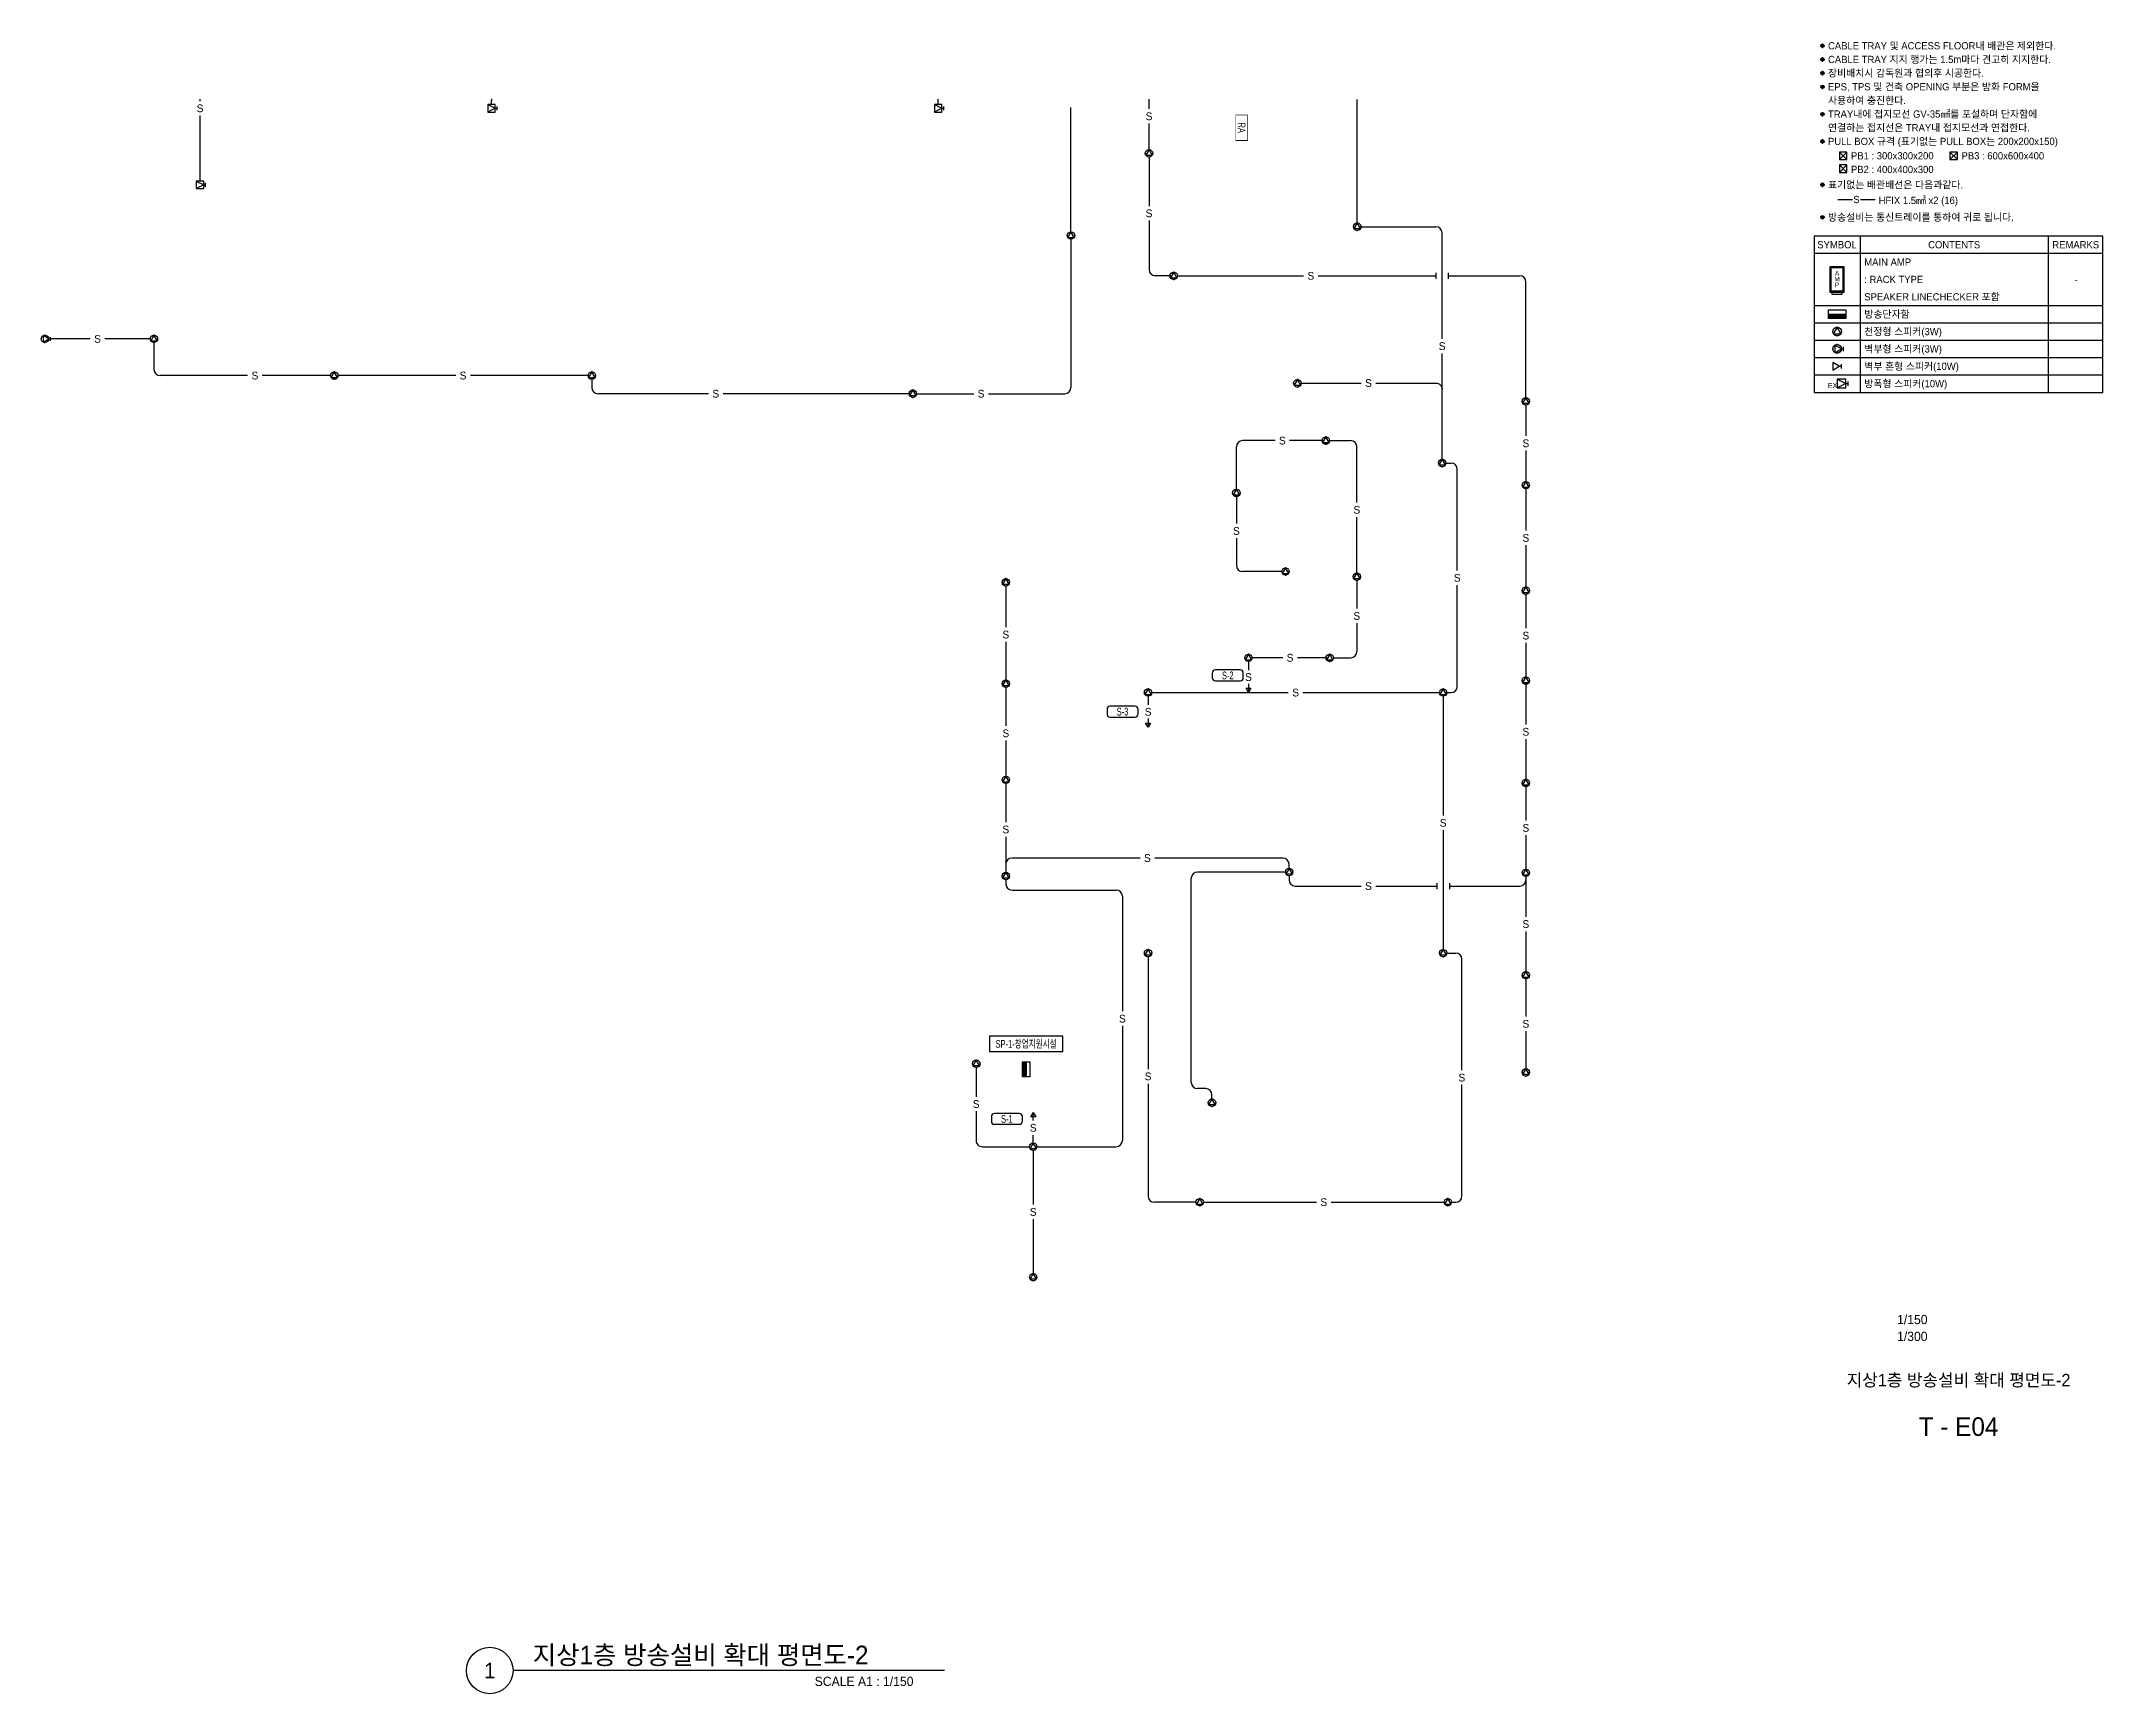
# Model space of a CAD drawing. Header units: millimetres. Extents: x 93478 to 502050, y -351975 to 881490.
# Drawn here: x 402350 to 502050, y -351975 to -272055 of the extents above; entities that cross this region are included whole.
import ezdxf
from ezdxf.enums import TextEntityAlignment as Align

# ---------------------------------------------------------------- set-up
doc = ezdxf.new("R2010")
doc.units = ezdxf.units.MM
doc.header["$LTSCALE"] = 150
doc.set_wipeout_variables(frame=1)
doc.linetypes.add('D1', pattern=[3, 1, -1, 1])
for name, color, linetype in [('------30 Public Address Terminal Board', 3, 'Continuous'), ('------31 Speaker', 3, 'Continuous'), ('-----20 General Symbol', 3, 'Continuous'), ('-----21 Embeded Wire in Ceiling or Wall', 4, 'Continuous'), ('-----23 Concealed or Exposed Wire', 4, 'D1'), ('-----29 Cable Schedule', 1, 'Continuous'), ('-----30 Text', 2, 'Continuous'), ('-----41 Drawing Title', 2, 'Continuous'), ('-----42 Drawing Number', 2, 'Continuous'), ('-----43 Drawing Scale', 3, 'Continuous')]:
    doc.layers.add(name, color=color, linetype=linetype)
doc.styles.add('ELEC', font='')
doc.styles.get('ELEC').set_extended_font_data('Dotum')

# ---------------------------------------------------------------- blocks, each defined once
blk = doc.blocks.new('E01-1')
blk.add_lwpolyline([(130, -75), (0, 150), (-130, -75)], close=True)
at = {"linetype": 'Continuous'}
blk.add_circle((0, 0), 150, dxfattribs=at)
for p in [(-150, 0), (0, 150), (150, 0), (0, -150)]:
    blk.add_point(p)
blk = doc.blocks.new('I02')
for p, q in [((-75, 0), (0, 0)), ((0, -75), (0, 75))]:
    blk.add_line(p, q)
blk.add_lwpolyline([(-300, -130), (-75, 0), (-300, 130)], close=True)
at = {"linetype": 'Continuous'}
blk.add_circle((-225, 0), 150, dxfattribs=at)
for p in [(-225, 150), (-375, 0), (-225, -150), (-75, 0)]:
    blk.add_point(p)
blk = doc.blocks.new('I04')
for p, q in [((-375, 150), (-75, 0)), ((-75, 0), (-375, -150)), ((-75, 0), (0, 0)), ((0, -75), (0, 75))]:
    blk.add_line(p, q)
blk.add_lwpolyline([(-375, -150), (-75, -150), (-75, 150), (-375, 150)], close=True)
blk = doc.blocks.new('I05')
blk.add_hatch(color=256).paths.add_polyline_path([(300, 150), (-300, 150), (-300, 0), (300, 0)])
blk.add_line((-300, 150), (300, 150))
blk.add_lwpolyline([(-300, 0), (-300, 300), (300, 300), (300, 0)], close=True)
blk = doc.blocks.new('O07')
blk.add_lwpolyline([(0, -100), (173, 0), (0, 100)], close=True)
blk = doc.blocks.new('I03')
for p, q in [((-75, 0), (0, 0)), ((0, -75), (0, 75))]:
    blk.add_line(p, q)
blk.add_lwpolyline([(-75, 0), (-300, 130), (-300, -130)], close=True)
blk = doc.blocks.new('I12')
for points in [[(300, 75), (-300, 75), (-300, 1200), (300, 1200)], [(225, 75), (-225, 75), (-225, 0), (225, 0)]]:
    blk.add_lwpolyline(points, close=True)
at = {"color": 1}
blk.add_lwpolyline([(-250, 1150), (250, 1150), (250, 125), (-250, 125)], close=True, dxfattribs=at)
at = {"style": 'ELEC'}
for s, p in [('A', (0, 900)), ('M', (0, 650)), ('P', (0, 400))]:
    blk.add_text(s, height=200, dxfattribs=at).set_placement(p, align=Align.MIDDLE)
blk = doc.blocks.new('A$C9b6ca0ab')
at = {"layer": '-----30 Text'}
h = blk.add_hatch(color=256, dxfattribs=at)
edge = h.paths.add_edge_path()
edge.add_arc((-32211, -9950), 160, 0, 360)
h = blk.add_hatch(color=256, dxfattribs=at)
edge = h.paths.add_edge_path()
edge.add_arc((-32211, -11271), 160, 0, 360)
h = blk.add_hatch(color=256, dxfattribs=at)
edge = h.paths.add_edge_path()
edge.add_arc((-32211, -12592), 160, 0, 360)
h = blk.add_hatch(color=256, dxfattribs=at)
edge = h.paths.add_edge_path()
edge.add_arc((-32211, -13913), 160, 0, 360)
h = blk.add_hatch(color=256, dxfattribs=at)
edge = h.paths.add_edge_path()
edge.add_arc((-32211, -16555), 160, 0, 360)
h = blk.add_hatch(color=256, dxfattribs=at)
edge = h.paths.add_edge_path()
edge.add_arc((-32211, -19196), 160, 0, 360)
h = blk.add_hatch(color=256, dxfattribs=at)
edge = h.paths.add_edge_path()
edge.add_arc((-32211, -23392), 160, 0, 360)
h = blk.add_hatch(color=256, dxfattribs=at)
edge = h.paths.add_edge_path()
edge.add_arc((-32211, -26534), 160, 0, 360)
at = {"layer": '-----20 General Symbol'}
for p, q in [((-29852, -20955), (-30580, -20227)), ((-29852, -20227), (-30580, -20955)), ((-29852, -22202), (-30580, -21474)), ((-29852, -21474), (-30580, -22202)), ((-19157, -20955), (-19885, -20227)), ((-19157, -20227), (-19885, -20955))]:
    blk.add_line(p, q, dxfattribs=at)
for points in [[(-30580, -20227), (-30580, -20955), (-29852, -20955), (-29852, -20227)], [(-30580, -21474), (-30580, -22202), (-29852, -22202), (-29852, -21474)], [(-19885, -20227), (-19885, -20955), (-19157, -20955), (-19157, -20227)]]:
    blk.add_lwpolyline(points, close=True, dxfattribs=at)
at = {"layer": '-----21 Embeded Wire in Ceiling or Wall'}
for p, q in [((-30734, -24820, 0), (-29310, -24820, 0)), ((-28528, -24820, 0), (-27115, -24820, 0))]:
    blk.add_line(p, q, dxfattribs=at)
at = {"layer": '-----30 Text'}
for centre in [(-32211, -9950), (-32211, -11271), (-32211, -12592), (-32211, -13913), (-32211, -16555), (-32211, -19196), (-32211, -23392, 0), (-32211, -26534, 0)]:
    blk.add_circle(centre, 160, dxfattribs=at)
for p in [(-32371, -9950), (-32211, -9790), (-32051, -9950), (-32371, -11271), (-32211, -10110), (-32211, -11111), (-32211, -11431), (-32051, -11271), (-32371, -12592), (-32371, -13913), (-32211, -12432), (-32211, -12752), (-32051, -12592), (-32051, -13913), (-32211, -14073), (-32371, -16555), (-32211, -16714), (-32051, -16555), (-32371, -19196), (-32211, -19037), (-32211, -19356), (-32051, -19196), (-32371, -23392, 0), (-32211, -23232, 0), (-32211, -23552, 0), (-32051, -23392, 0), (-32371, -26534, 0), (-32211, -26694, 0), (-32051, -26534, 0)]:
    blk.add_point(p, dxfattribs=at)
at = {"layer": '-----21 Embeded Wire in Ceiling or Wall', "style": 'ELEC'}
blk.add_text('S', height=700, dxfattribs=at).set_placement((-28925, -24820, 0), align=Align.MIDDLE_CENTER)
at = {"layer": '-----30 Text', "style": 'ELEC'}
for s, p in [('CABLE TRAY 및 ACCESS FLOOR내 배관은 제외한다.', (-31675, -9950)), ('CABLE TRAY 지지 행가는 1.5m마다 견고히 지지한다.', (-31675, -11271)), ('장비배치시 감독원과 협의후 시공한다.', (-31675, -12592)), ('EPS, TPS 및 건축 OPENING 부분은 방화 FORM을', (-31675, -13913)), ('사용하여 충진한다.', (-31675, -15234)), ('TRAY내에 접지모선 GV-35㎟를 포설하며 단자함에', (-31675, -16555)), ('연결하는 접지선은 TRAY내 접지모선과 연접한다.', (-31675, -17876)), ('PULL BOX 규격 (표기없는 PULL BOX는 200x200x150)', (-31675, -19196)), ('PB1 : 300x300x200', (-29455, -20591)), ('PB2 : 400x400x300', (-29455, -21912)), ('PB3 : 600x600x400', (-18761, -20591)), ('표기없는 배관배선은 다음과같다.', (-31675, -23392, 0)), ('HFIX 1.5㎟ x2 (16)', (-26777, -24907, 0)), ('방송설비는 통신트레이를 통하여 귀로 됩니다.', (-31675, -26534, 0))]:
    blk.add_text(s, height=700, dxfattribs=at).set_placement(p, align=Align.MIDDLE_LEFT)
at = {"color": 3}
blk.add_wipeout([(-5100, -28351), (-33000, -28351), (-33000, -43471), (-5100, -43471)], dxfattribs=at).dxf.layer = '-----29 Cable Schedule'
at = {"layer": '-----29 Cable Schedule'}
for p, q in [((-28569, -28351), (-28569, -30031)), ((-10380, -28351), (-10380, -30031)), ((-28569, -30031), (-28569, -43471)), ((-10380, -30031), (-10380, -43471)), ((-33000, -35071), (-5100, -35071)), ((-33000, -36751), (-5100, -36751)), ((-33000, -38431), (-5100, -38431)), ((-33000, -40111), (-5100, -40111)), ((-33000, -41791), (-5100, -41791))]:
    blk.add_line(p, q, dxfattribs=at)
at = {"layer": '-----29 Cable Schedule', "color": 3}
blk.add_line((-5100, -30031), (-33000, -30031), dxfattribs=at)
blk.add_lwpolyline([(-5100, -28351), (-33000, -28351), (-33000, -43471), (-5100, -43471)], close=True, dxfattribs=at)
at = {"layer": '------30 Public Address Terminal Board'}
for name, p, xscale, yscale, zscale in [('I12', (-30802, -33979), 2.240000000000387, 2.240000000000387, 2.240000000000387), ('I05', (-30802, -36331), 2.8, 2.8, 2.8)]:
    blk.add_blockref(name, p, dxfattribs=dict(at, xscale=xscale, yscale=yscale, zscale=zscale))
at = {"layer": '------31 Speaker', "xscale": 2.8, "yscale": 2.8, "zscale": 2.8}
for name, p in [('E01-1', (-30802, -37591)), ('I03', (-30382, -40951)), ('I04', (-29734, -42631))]:
    blk.add_blockref(name, p, dxfattribs=at)
at = {"layer": '-----20 General Symbol', "xscale": 2.8, "yscale": 2.8, "zscale": 2.8}
blk.add_blockref('I02', (-30172, -39271), dxfattribs=at)
at = {"layer": '------31 Speaker', "style": 'ELEC'}
blk.add_text('EX', height=500, dxfattribs=at).set_placement((-31699, -42811), align=Align.MIDDLE_LEFT)
at = {"layer": '-----29 Cable Schedule', "color": 2, "style": 'ELEC'}
for s, p in [('SYMBOL', (-30802, -29191)), ('CONTENTS', (-19474, -29191)), ('REMARKS', (-7716, -29191))]:
    blk.add_text(s, height=700, dxfattribs=at).set_placement(p, align=Align.MIDDLE)
at = {"layer": '-----30 Text', "style": 'ELEC'}
for s, p in [('MAIN AMP', (-28168, -30871)), ('SPEAKER LINECHECKER 포함 ', (-28168, -34231)), (': RACK TYPE', (-28168, -32551)), ('-', (-7813, -32551)), ('방송단자함', (-28168, -35911)), ('천정형 스피커(3W)', (-28168, -37591)), ('벽부형 스피커(3W)', (-28168, -39271)), ('벽부 혼형 스피커(10W)', (-28168, -40951)), ('방폭형 스피커(10W)', (-28168, -42631))]:
    blk.add_text(s, height=700, dxfattribs=at).set_placement(p, align=Align.MIDDLE_LEFT)

msp = doc.modelspace()

# ---------------------------------------------------------------- linework, layer by layer
at = {"layer": '------30 Public Address Terminal Board', "color": 1, "elevation": 0}
msp.add_lwpolyline([(460119, -275642), (460119, -276832), (460681, -276832), (460681, -275642)], close=True, dxfattribs=at)
at = {"layer": '------30 Public Address Terminal Board', "color": 1}
msp.add_lwpolyline([(448210, -320170), (448210, -320920), (451750, -320920), (451750, -320170)], close=True, dxfattribs=at)
at = {"layer": '-----21 Embeded Wire in Ceiling or Wall'}
for p, q in [((455925, -275331), (455925, -274850)), ((465996, -280845), (465996, -274869)), ((452150, -281270), (452150, -275261)), ((455925, -277295), (455925, -276039)), ((455925, -277655), (455925, -280024)), ((455925, -280731), (455925, -283100)), ((466176, -281025), (469800, -281025)), ((452150, -281630), (452150, -288800)), ((470100, -286446), (470100, -281325)), ((456940, -283400), (456225, -283400)), ((457300, -283400), (463399, -283400)), ((464106, -283400), (469800, -283400)), ((469800, -283250), (469800, -283550)), ((470400, -283250), (470400, -283550)), ((470400, -283400), (473850, -283400)), ((474150, -289295), (474150, -283700)), ((404721, -286450), (402800, -286450)), ((407620, -286450), (405429, -286450)), ((407800, -286630), (407800, -287925)), ((470100, -292275), (470100, -287154)), ((412332, -288225), (408100, -288225)), ((416345, -288225), (413040, -288225)), ((422396, -288225), (416705, -288225)), ((428795, -288225), (423104, -288225)), ((428975, -288405), (428975, -288800)), ((434619, -289100), (429275, -289100)), ((444320, -289100), (435326, -289100)), ((444680, -289100), (447449, -289100)), ((448156, -289100), (451850, -289100)), ((474150, -289655), (474150, -291146)), ((460150, -293720), (460150, -291669)), ((462019, -291369), (460450, -291369)), ((464295, -291369), (462726, -291369)), ((464655, -291369), (465675, -291369)), ((465975, -294366), (465975, -291669)), ((474150, -291854), (474150, -293345)), ((470280, -292455), (470530, -292455)), ((470830, -297651), (470830, -292755)), ((460150, -294080), (460150, -295386)), ((474150, -293705), (474150, -295721)), ((465975, -297770), (465975, -295073)), ((460150, -296094), (460150, -297400)), ((474150, -296429), (474150, -298445)), ((462345, -297700), (460450, -297700)), ((449000, -298405), (449000, -300396)), ((465975, -298130), (465975, -299495)), ((470830, -303255), (470830, -298359)), ((474150, -298805), (474150, -300446)), ((465975, -300203), (465975, -301569)), ((449000, -301104), (449000, -302945)), ((460735, -302055), (460735, -302476)), ((462391, -301869), (460915, -301875)), ((464485, -301874), (463099, -301869)), ((464845, -301869), (465675, -301869)), ((474150, -301154), (474150, -302795)), ((449000, -303305), (449000, -305171)), ((455880, -303735), (455880, -304156)), ((456060, -303555), (462661, -303555)), ((460735, -303134), (460735, -303555)), ((463369, -303555), (469970, -303555)), ((470150, -303735), (470150, -309501)), ((470330, -303555), (470530, -303555)), ((474150, -303155), (474150, -305096)), ((455880, -304814), (455880, -305235)), ((449000, -305879), (449000, -307595)), ((474150, -305804), (474150, -307745)), ((449000, -307955), (449000, -309821)), ((474150, -308105), (474150, -309746)), ((449000, -310529), (449000, -312245)), ((470150, -310209), (470150, -315975)), ((474150, -310454), (474150, -312095)), ((449000, -311857), (449000, -312245)), ((455496, -311557), (449300, -311557)), ((462400, -311557), (456204, -311557)), ((462700, -312057), (462700, -311857)), ((449000, -312605), (449000, -312805)), ((457969, -322410), (457969, -312537)), ((462520, -312237), (458269, -312237)), ((462700, -312417), (462700, -312617)), ((463000, -312917), (466184, -312917)), ((466891, -312917), (469850, -312917)), ((469850, -312767), (469850, -313067)), ((470450, -312767), (470450, -313067)), ((470450, -312917), (473850, -312917)), ((474150, -312455), (474150, -312617)), ((474150, -312455), (474150, -314396)), ((449300, -313105), (454338, -313105)), ((454638, -313405), (454638, -318971)), ((474150, -315104), (474150, -317045)), ((455880, -316335), (455880, -321764)), ((470330, -316155), (470755, -316155)), ((471055, -321824), (471055, -316455)), ((474150, -317405), (474150, -319221)), ((454638, -319679), (454638, -325220)), ((474150, -319929), (474150, -321745)), ((455880, -322471), (455880, -327900)), ((458669, -322710), (458269, -322710)), ((458969, -323210), (458969, -323010)), ((471055, -327900), (471055, -322531)), ((450325, -324249), (450325, -323865)), ((450325, -325340), (450325, -324956)), ((450325, -325700), (450325, -328319)), ((450505, -325520), (454338, -325520)), ((458195, -328200), (456180, -328200)), ((458555, -328200), (464021, -328200)), ((464729, -328200), (470195, -328200)), ((470555, -328200), (470755, -328200)), ((450325, -329026), (450325, -331645))]:
    msp.add_line(p, q, dxfattribs=at)
at = {"layer": '-----21 Embeded Wire in Ceiling or Wall', "elevation": 0}
for points in [[(410030, -274946), (410030, -274850)], [(410030, -278820), (410030, -275654)], [(463279, -288585), (466186, -288585)], [(447565, -321686), (447565, -323099)]]:
    msp.add_lwpolyline(points, dxfattribs=at)
for points in [[(466894, -288585), (469800, -288585, -0.414214), (470100, -288885)], [(447565, -323807), (447565, -325220, 0.414214), (447865, -325520), (450145, -325520)]]:
    msp.add_lwpolyline(points, format="xyb", dxfattribs=at)
at = {"layer": '-----21 Embeded Wire in Ceiling or Wall'}
for centre, start, end in [((469800, -281325), 0, 90), ((456225, -283100), 180, 270), ((473850, -283700), 0, 90), ((408100, -287925), 180, 270), ((429275, -288800), 180, 270), ((451850, -288800), 270, 0), ((460450, -291669), 90, 180), ((465675, -291669), 0, 90), ((470530, -292755), 0, 90), ((460450, -297400), 180, 270), ((465675, -301569), 270, 0), ((470530, -303255), 270, 0), ((449300, -311857), 90, 180), ((462400, -311857), 0, 90), ((449300, -312805), 180, 270), ((458269, -312537), 90, 180), ((463000, -312617), 180, 270), ((473850, -312617), 270, 0), ((454338, -313405), 0, 90), ((470755, -316455), 0, 90), ((458269, -322410), 180, 270), ((458669, -323010), 0, 90), ((454338, -325220), 270, 0), ((456180, -327900), 180, 270), ((470755, -327900), 270, 0)]:
    msp.add_arc(centre, 300, start, end, dxfattribs=at)
at = {"layer": '-----23 Concealed or Exposed Wire', "ltscale": 1.5}
for p, q in [((424130, -275120), (424130, -274920)), ((445730, -275120), (445730, -274850)), ((445730, -275120), (445730, -274920))]:
    msp.add_line(p, q, dxfattribs=at)
for centre, start, end in [((424430, -274920), 166.50635, 180), ((445430, -274920), 0, 13.49365)]:
    msp.add_arc(centre, 300, start, end, dxfattribs=at)
at = {"layer": '-----41 Drawing Title', "color": 7}
msp.add_line((446034, -350850), (425166, -350850), dxfattribs=at)
msp.add_circle((424041, -350850), 1125, dxfattribs=at)
at = {"color": 1, "linetype": 'Continuous', "elevation": 0}
for points in [[(458983, -302837, 0.414214), (459133, -302987), (460333, -302987, 0.414214), (460483, -302837), (460483, -302612, 0.414214), (460333, -302462), (459133, -302462, 0.414214), (458983, -302612)], [(453893, -304589, 0.414214), (454043, -304739), (455243, -304739, 0.414214), (455393, -304589), (455393, -304364, 0.414214), (455243, -304214), (454043, -304214, 0.414214), (453893, -304364)], [(448299, -324285, 0.414214), (448449, -324435), (449649, -324435, 0.414214), (449799, -324285), (449799, -324060, 0.414214), (449649, -323910), (448449, -323910, 0.414214), (448299, -324060)]]:
    msp.add_lwpolyline(points, format="xyb", close=True, dxfattribs=at)

# ---------------------------------------------------------------- block references
at = {"layer": '------30 Public Address Terminal Board', "xscale": 1.2, "yscale": 1.2, "zscale": 1.2, "rotation": 270}
msp.add_blockref('I05', (449800, -321780), dxfattribs=at)
at = {"layer": '------31 Speaker', "xscale": 1.2, "yscale": 1.2, "zscale": 1.2}
for name, p in [('I04', (424400, -275300)), ('I04', (446000, -275300)), ('E01-1', (455925, -277475)), ('I04', (410300, -279000)), ('E01-1', (465996, -281025)), ('E01-1', (452150, -281450)), ('E01-1', (457120, -283400)), ('I02', (402800, -286450)), ('E01-1', (407800, -286450)), ('E01-1', (416525, -288225)), ('E01-1', (428975, -288225)), ('E01-1', (444500, -289100)), ('E01-1', (463100, -288600)), ('E01-1', (474150, -289475)), ('E01-1', (464475, -291369)), ('E01-1', (470100, -292455)), ('E01-1', (460150, -293900)), ('E01-1', (474150, -293525)), ('E01-1', (449000, -298225)), ('E01-1', (462525, -297700)), ('E01-1', (465975, -297950)), ('E01-1', (474150, -298625)), ('E01-1', (460735, -301875)), ('E01-1', (464665, -301875)), ('E01-1', (449000, -303125)), ('E01-1', (474150, -302975)), ('E01-1', (455880, -303555)), ('E01-1', (470150, -303555)), ('E01-1', (449000, -307775)), ('E01-1', (474150, -307925)), ('E01-1', (462700, -312237)), ('E01-1', (462700, -312237)), ('E01-1', (449000, -312425)), ('E01-1', (474150, -312275)), ('E01-1', (455880, -316155)), ('E01-1', (470150, -316155)), ('E01-1', (474150, -317225)), ('E01-1', (447570, -321506)), ('E01-1', (474150, -321925)), ('E01-1', (458969, -323390)), ('E01-1', (450325, -325520)), ('E01-1', (458375, -328200)), ('E01-1', (458375, -328200)), ('E01-1', (470375, -328200)), ('E01-1', (470375, -328200)), ('E01-1', (450325, -331825))]:
    msp.add_blockref(name, p, dxfattribs=at)
at = {"layer": '-----21 Embeded Wire in Ceiling or Wall', "xscale": -1.2, "yscale": 1.2, "zscale": 1.2}
for p, rotation in [((460735, -303347), 90), ((455880, -305027), 90), ((450325, -324073), 270)]:
    msp.add_blockref('O07', p, dxfattribs=dict(at, rotation=rotation))
at = {"layer": '-----29 Cable Schedule', "xscale": 0.5, "yscale": 0.5, "zscale": 0.5}
msp.add_blockref('A$C9b6ca0ab', (504600, -267300), dxfattribs=at)

# ---------------------------------------------------------------- texts
at = {"layer": '------30 Public Address Terminal Board', "style": 'ELEC', "width": 0.7}
msp.add_text('SP-1-창업지원시설', height=375, dxfattribs=at).set_placement((449980, -320545), align=Align.MIDDLE_CENTER)
at = {"layer": '-----21 Embeded Wire in Ceiling or Wall', "style": 'ELEC'}
for p in [(410030, -275300), (455925, -275685), (455925, -280378), (463753, -283400), (405075, -286450), (470100, -286800), (412686, -288225), (422750, -288225), (434972, -289100), (447802, -289100), (466540, -288585), (462372, -291369), (474150, -291500), (465975, -294719), (460150, -295740), (474150, -296075), (470830, -298005), (465975, -299849), (449000, -300750), (474150, -300800), (462745, -301869), (460735, -302805), (463015, -303555), (455880, -304485), (449000, -305525), (474150, -305450), (449000, -310175), (470150, -309855), (474150, -310100), (455850, -311557), (466538, -312917), (474150, -314750), (454638, -319325), (474150, -319575), (455880, -322117), (471055, -322177), (447565, -323453), (450325, -324602), (464375, -328200), (450325, -328672)]:
    msp.add_text('S', height=375, dxfattribs=at).set_placement(p, align=Align.MIDDLE_CENTER)
at = {"layer": '-----41 Drawing Title', "style": 'ELEC'}
msp.add_text('지상1층 방송설비 확대 평면도-2', height=600, dxfattribs=at).set_placement((495075, -336805), align=Align.MIDDLE_CENTER)
at = {"layer": '-----41 Drawing Title', "color": 2, "style": 'ELEC'}
msp.add_text('지상1층 방송설비 확대 평면도-2', height=900, dxfattribs=at).set_placement((426124, -350550))
at = {"layer": '-----41 Drawing Title', "color": 7, "style": 'ELEC'}
msp.add_text('1', height=750, dxfattribs=at).set_placement((424041, -350850), align=Align.MIDDLE)
at = {"layer": '-----41 Drawing Title', "style": 'ELEC'}
msp.add_text('SCALE A1 : 1/150', height=450, dxfattribs=at).set_placement((444534, -351600), align=Align.RIGHT)
at = {"layer": '-----42 Drawing Number', "style": 'ELEC'}
msp.add_text('T - E04', height=900, dxfattribs=at).set_placement((495075, -339055), align=Align.MIDDLE_CENTER)
at = {"layer": '-----43 Drawing Scale', "style": 'ELEC'}
for s, p in [('1/150', (492840, -333875)), ('1/300', (492840, -334690))]:
    msp.add_text(s, height=450, dxfattribs=at).set_placement(p, align=Align.MIDDLE_CENTER)
at = {"linetype": 'Continuous', "style": 'ELEC', "width": 0.7}
for s, p in [('S-2', (459733, -302725)), ('S-3', (454643, -304477)), ('S-1', (449049, -324172))]:
    msp.add_text(s, height=375, dxfattribs=at).set_placement(p, align=Align.MIDDLE)

# ---------------------------------------------------------------- next in the draw order: wipeouts: each hides what was drawn before it
at = {"color": 1}
msp.add_wipeout([(460119, -275642), (460119, -276832), (460681, -276832), (460681, -275642)], dxfattribs=at).dxf.layer = '------30 Public Address Terminal Board'

# ---------------------------------------------------------------- next in the draw order: texts
at = {"layer": '------30 Public Address Terminal Board', "style": 'ELEC', "width": 0.7}
msp.add_text('RA', height=375, rotation=270, dxfattribs=at).set_placement((460400, -276237), align=Align.MIDDLE_CENTER)

doc.saveas('drawing.dxf')
